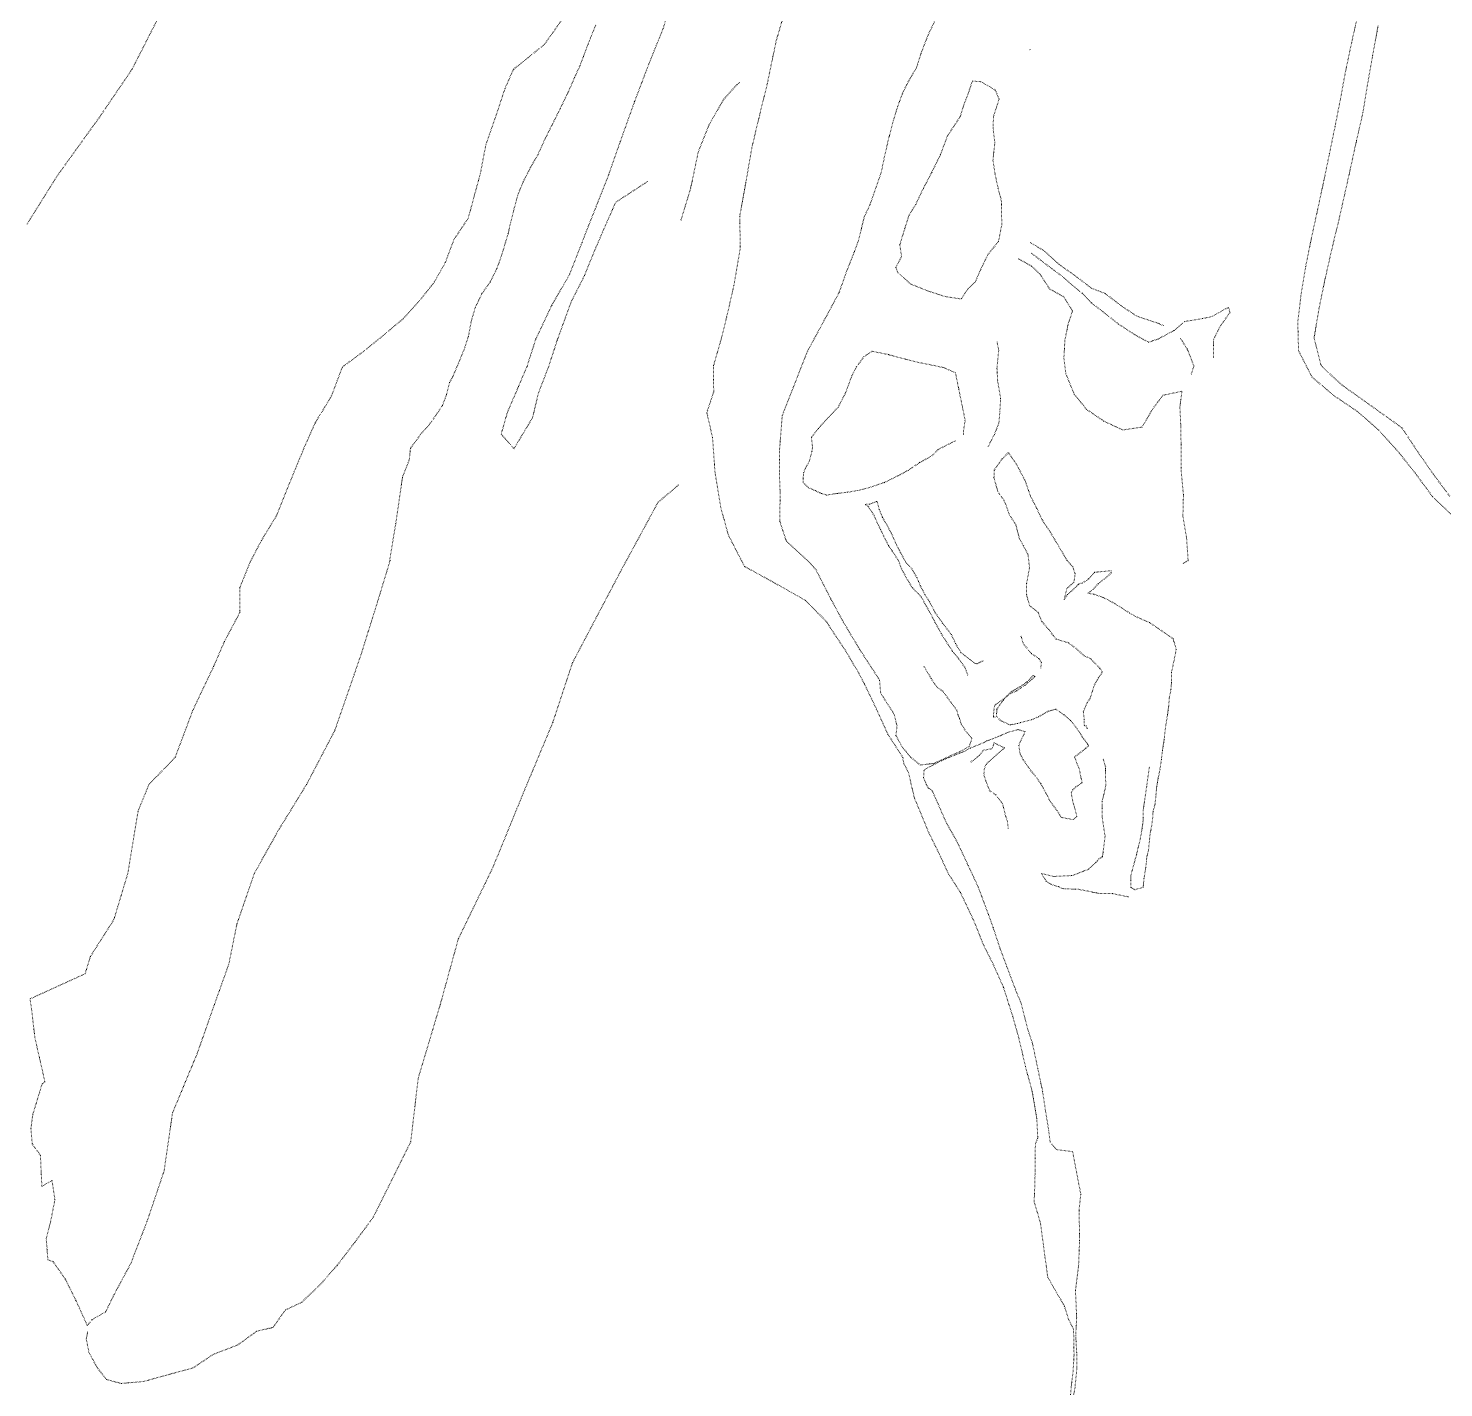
# Model space of a CAD drawing. Extents: x 682410 to 689460, y 7661803 to 7669124.
# Drawn here: x 686033.3 to 686399.5, y 7664263.4 to 7664615.1 of the extents above; entities that cross this region are included whole.
import ezdxf

# ---------------------------------------------------------------- set-up
doc = ezdxf.new("R2010")
doc.units = 0
doc.header["$MEASUREMENT"] = 0
doc.linetypes.add('DOT', pattern=[0.25, 0, -0.25])
doc.layers.add('02 TOE_Line', color=1, linetype='DOT', lineweight=20)

msp = doc.modelspace()

# ---------------------------------------------------------------- linework, layer by layer
at = {"layer": '02 TOE_Line'}
for points in [[(686200.91, 7664626.27, 3985.43), (686197.58, 7664615.12, 3984.2), (686193.93, 7664606.07, 3984.21), (686190.14, 7664596.11, 3983.75), (686186.43, 7664585.73, 3983.2), (686183.51, 7664577.36, 3982.8), (686180.2, 7664568.96, 3982.47), (686176.57, 7664559.74, 3982.38), (686173.37, 7664551.48, 3982.56), (686168.73, 7664543.45, 3982.39), (686164.6, 7664534.68, 3982.29), (686162.34, 7664527.66, 3982.15), (686159.91, 7664521.9, 3982.22), (686157.28, 7664515.83, 3981.98), (686155.66, 7664510.12, 3981.95), (686158.96, 7664506.36, 3981.53), (686163.74, 7664514.32, 3981.48), (686165.33, 7664520.84, 3981.61), (686167.95, 7664527.66, 3981.7), (686170.18, 7664534.5, 3981.74), (686173.73, 7664544.28, 3982.2), (686177.04, 7664550.81, 3982.16), (686180.09, 7664558.23, 3982.01), (686182.59, 7664564.05, 3982.05), (686185.29, 7664570.12, 3982.22), (686193.61, 7664575.56, 3983.03)], [(686302.81, 7664259.5, 3929.67), (686303.19, 7664264, 3929.86), (686303.62, 7664267.5, 3929.99), (686303.88, 7664272, 3930.26), (686303.75, 7664278.5, 3930.13), (686302.5, 7664281, 3930.27), (686301.38, 7664284.5, 3930.36), (686298.5, 7664289.5, 3930.35), (686297.06, 7664292, 3930.48), (686296.69, 7664295, 3930.33), (686296.31, 7664297.5, 3930.49), (686296, 7664300, 3930.55), (686295.19, 7664306, 3930.74), (686293.56, 7664311.5, 3930.65), (686293.69, 7664315, 3930.76), (686293.81, 7664319.5, 3930.67), (686293.81, 7664323, 3930.72), (686293.88, 7664326.5, 3930.74), (686294.5, 7664328, 3930.8), (686294.25, 7664333, 3930.48), (686293.06, 7664340, 3930.51), (686291.31, 7664346.5, 3930.83), (686289.56, 7664354, 3931.39), (686288, 7664359.5, 3931.84), (686285.62, 7664367, 3932.8), (686282.94, 7664373, 3933.75), (686280.44, 7664378, 3934.12), (686277.81, 7664384.5, 3934.32), (686274.5, 7664391.5, 3934.71), (686271.31, 7664396.5, 3934.89), (686269, 7664401.5, 3934.89), (686266.31, 7664407, 3935.02), (686262.56, 7664416, 3935.6), (686261.06, 7664422.5, 3935.95), (686259.81, 7664425, 3936.31), (686259.56, 7664426.5, 3936.18), (686255.69, 7664432.5, 3936.47), (686252.75, 7664439, 3936.94), (686249.63, 7664445.5, 3937.15), (686248.06, 7664448.5, 3937.11), (686244.81, 7664454, 3937.3), (686240.5, 7664460.5, 3937.84), (686239.92, 7664461.53, 3938.98), (686234.33, 7664467.14, 3940.04), (686228.59, 7664470.42, 3941.2), (686218.62, 7664475.9, 3943.14), (686214.46, 7664483.95, 3944.12), (686212.5, 7664491.03, 3945.47), (686210.99, 7664500.13, 3947.52), (686210.34, 7664509.28, 3949.66), (686208.86, 7664515.7, 3951.57), (686210.64, 7664521.07, 3952.89), (686210.6, 7664527.84, 3954.6), (686212.37, 7664533.98, 3955.74), (686214.06, 7664540.68, 3957.14), (686215.87, 7664548.6, 3958.35), (686217.52, 7664558.28, 3960.45), (686217.38, 7664566.49, 3961.6), (686218.97, 7664575.33, 3963.42), (686220.58, 7664584.6, 3965.12), (686222.52, 7664592.68, 3966.71), (686224.54, 7664600.94, 3968.39), (686226.81, 7664611.89, 3970.26), (686229.33, 7664620.47, 3971.36)], [(686429.1, 7664462.87, 3938.88), (686396.61, 7664493.99, 3943), (686392.1, 7664500.12, 3943.43), (686387.48, 7664505.92, 3943.84), (686382.77, 7664511.14, 3944.43), (686377.16, 7664516.02, 3945.29), (686371.06, 7664520.14, 3946.2), (686365.45, 7664524.88, 3946.96), (686361.96, 7664531.74, 3947.54), (686361.77, 7664539.06, 3947.94), (686362.63, 7664546.4, 3948.3), (686363.81, 7664553.49, 3948.65), (686365.33, 7664561.02, 3949.15), (686367.04, 7664568.85, 3949.81), (686368.51, 7664575.71, 3950.32), (686369.97, 7664582.76, 3950.74), (686371.43, 7664589.84, 3951.15), (686372.83, 7664596.97, 3951.56), (686374.17, 7664604.26, 3951.96), (686375.72, 7664611.54, 3952.39), (686377.35, 7664618.82, 3952.83)], [(686066.5, 7664617, 4052.55), (686060.13, 7664604.5, 4053.35), (686051.62, 7664592, 4054.63), (686040.81, 7664577, 4055.84), (686033, 7664564.5, 4055.99)], [(686171.12, 7664617, 3993.18), (686166.87, 7664611, 3994.34), (686162.56, 7664607.5, 3994.99), (686158.81, 7664604.5, 3995.75), (686156.62, 7664599.5, 3996), (686154.31, 7664592.5, 3995.63), (686151.69, 7664585, 3995.74), (686150.25, 7664577.5, 3994.37), (686147.13, 7664566, 3993.83), (686143.44, 7664560.5, 3994.17), (686141.19, 7664554.5, 3993.29), (686138.38, 7664549.5, 3993.76), (686134.81, 7664545, 3993.69), (686130.31, 7664540, 3994.72), (686124.94, 7664535.5, 3995), (686120, 7664531.5, 3996.9), (686114.56, 7664527.5, 3997.04), (686111.75, 7664520, 3997.07), (686107.5, 7664513, 3997.4), (686104.62, 7664506.5, 3997.11), (686101.94, 7664500, 3996.68), (686099.69, 7664494.5, 3996.99), (686097.5, 7664489, 3996.63), (686093.56, 7664482.5, 3997.19), (686090.69, 7664477, 3997.38), (686088.06, 7664470.5, 3996.66), (686088.06, 7664464, 3996.64), (686084.06, 7664456.5, 3996.6), (686081.25, 7664450, 3995.92), (686078.38, 7664444, 3996.4), (686075.81, 7664438.5, 3996.63), (686073.56, 7664432.5, 3996.21), (686071.31, 7664426.5, 3995.98), (686067.94, 7664423, 3995.37), (686064.5, 7664419.5, 3995.84), (686061.69, 7664412.5, 3995.25), (686059.06, 7664396.5, 3994.38), (686055.44, 7664384.5, 3992.26), (686049.38, 7664375, 3992.38), (686048, 7664370.5, 3992.45), (686033.75, 7664364, 3992.88), (686034.19, 7664361, 3993.5), (686035, 7664354, 3995.39), (686037.62, 7664342.5, 3991.74), (686036.88, 7664342, 3993.61), (686034.44, 7664334, 3991.71), (686034, 7664330.5, 3991.84), (686034.31, 7664326.5, 3991.43), (686036.44, 7664323.5, 3991.71), (686036.81, 7664315.5, 3988.98), (686039.44, 7664317, 3991.53), (686040.19, 7664312, 3991.57), (686039, 7664306, 3990.24), (686037.94, 7664302, 3991.47), (686038.38, 7664296.5, 3988.49), (686039.75, 7664296, 3991.35), (686042.88, 7664291.5, 3991.32), (686045.62, 7664286, 3991.77), (686048.56, 7664279.5, 3989.61), (686049.81, 7664281, 3991.59), (686053.31, 7664283, 3991.52), (686055.5, 7664287.5, 3991.25), (686059.81, 7664295.5, 3990.94), (686064.06, 7664306.5, 3990.9), (686068.44, 7664319.5, 3990.99), (686070.62, 7664334.5, 3990.92), (686077.06, 7664350, 3991.49), (686081.44, 7664362.5, 3991.6), (686085.19, 7664373, 3991.89), (686087.31, 7664383.5, 3991.75), (686091.81, 7664396.5, 3991.89), (686097.94, 7664407.5, 3991.93), (686105.31, 7664419.5, 3991.61), (686112.63, 7664433.5, 3991.68), (686119.37, 7664453, 3991.57), (686123.75, 7664467, 3991.51), (686126.94, 7664477.5, 3991.64), (686126.81, 7664477.5, 3991.54), (686128.38, 7664487, 3991.79), (686130.12, 7664499, 3992.09), (686131.88, 7664503.5, 3992.14), (686132.19, 7664506.5, 3992.26), (686133.69, 7664508.5, 3992.21), (686135.12, 7664510.5, 3992.18), (686136.62, 7664512, 3992.14), (686138.06, 7664514, 3992.16), (686140.44, 7664517.5, 3992.08), (686141.38, 7664520, 3992), (686142.31, 7664523.5, 3991.94), (686143.12, 7664525, 3992.01), (686144.62, 7664528.5, 3991.97), (686146.06, 7664532, 3991.86), (686147.19, 7664535.5, 3991.79), (686147.94, 7664539.5, 3991.86), (686149, 7664543, 3991.92), (686150.69, 7664546.5, 3991.87), (686152.81, 7664549.5, 3991.82), (686154.56, 7664553, 3991.77), (686155.81, 7664556.5, 3991.76), (686156.69, 7664559.5, 3991.67), (686157.44, 7664562, 3991.6), (686158.12, 7664565, 3991.56), (686158.88, 7664568, 3991.5), (686159.94, 7664572, 3991.46), (686161.38, 7664575.5, 3991.46), (686163.19, 7664579, 3991.47), (686165.19, 7664582.5, 3991.52), (686167, 7664586.5, 3991.53), (686169, 7664590.5, 3991.48), (686171, 7664594.5, 3991.48), (686172.94, 7664598.5, 3991.54), (686174.69, 7664602.5, 3991.64), (686176.06, 7664605.5, 3991.6), (686177, 7664608, 3991.83), (686178.12, 7664611, 3991.93), (686180.12, 7664616, 3991.68)], [(686265.05, 7664450.02, 3935.44), (686266.92, 7664446.87, 3935.59), (686268.29, 7664444.79, 3935.49), (686269.92, 7664443.6, 3935.45), (686273.53, 7664438.7, 3934.55), (686273.88, 7664437.46, 3934.33), (686274.23, 7664436.6, 3934.7), (686274.7, 7664435.07, 3934.95), (686275.91, 7664433.23, 3934.53), (686277.46, 7664431.37, 3934.54), (686276.75, 7664429.33, 3934.58), (686274.23, 7664427.91, 3934.41), (686271.99, 7664426.98, 3934.88), (686269.4, 7664425.72, 3934.85), (686267.57, 7664424.92, 3934.93), (686264.11, 7664424.5, 3935.4), (686261.5, 7664426.63, 3935.92), (686259.34, 7664429.31, 3935.69), (686257.78, 7664432.16, 3935.85), (686258.07, 7664434.53, 3936.35), (686257.37, 7664437.5, 3936.4), (686256.94, 7664438.31, 3936.15), (686255.75, 7664440.11, 3936.27), (686253.84, 7664443.18, 3936.4), (686253.56, 7664446.5, 3937.17), (686248.37, 7664454.5, 3937.75), (686244.19, 7664461.5, 3938.04), (686240.94, 7664467.5, 3938.17), (686237.12, 7664475, 3938.22), (686235.26, 7664477.12, 3939.42), (686229.42, 7664482.49, 3939.4), (686227.72, 7664487.66, 3939.87), (686227.84, 7664494.71, 3939.74), (686227.63, 7664500.02, 3938.68), (686227.68, 7664506.08, 3938.12), (686228.37, 7664514.86, 3942.46), (686229.98, 7664519.06, 3942.78), (686231.32, 7664522.39, 3943.1), (686232.99, 7664526.75, 3943.14), (686234.92, 7664531.6, 3943.2), (686238.43, 7664538.09, 3943.01), (686240.58, 7664542.07, 3943.01), (686243.11, 7664546.82, 3943.12), (686245.08, 7664552.37, 3943.1), (686246.92, 7664557.01, 3943.72), (686248.09, 7664560.23, 3944.05), (686249.59, 7664566.33, 3944.83), (686251.13, 7664569.61, 3945), (686253.98, 7664577.83, 3945.38), (686254.99, 7664582.67, 3946.13), (686256.1, 7664587.35, 3946.86), (686257.17, 7664591.38, 3947.42), (686258.22, 7664594.84, 3947.59), (686259.51, 7664598.36, 3947.62), (686261.04, 7664601.44, 3947.48), (686263.09, 7664604.89, 3947.59), (686264.3, 7664608.69, 3947.87), (686266.05, 7664613.24, 3948.11), (686268.13, 7664617.65, 3948.26)], [(686382.54, 7664615.74, 3952.67), (686381.12, 7664608.04, 3952.24), (686379.83, 7664600.75, 3951.85), (686378.63, 7664593.35, 3951.39), (686376.94, 7664585.98, 3950.98), (686375.36, 7664578.73, 3950.61), (686373.77, 7664571.59, 3950.15), (686372.21, 7664564.74, 3949.61), (686370.49, 7664557.62, 3949.12), (686368.79, 7664550.1, 3948.6), (686367.26, 7664542.61, 3948.07), (686365.98, 7664534.98, 3947.52), (686367.79, 7664527.85, 3946.84), (686373.22, 7664522.82, 3946.05), (686388.71, 7664511.78, 3944.26), (686392.8, 7664505.56, 3943.71), (686396.84, 7664499.76, 3943.23), (686401.12, 7664494, 3942.68)], [(686292.51, 7664609.56, 3945.52), (686292.46, 7664609.64, 3945.49)], [(686217.35, 7664601.11, 3975.03), (686216.59, 7664600.52, 3974.95), (686213.15, 7664596.65, 3975.21), (686209.45, 7664590.19, 3975.17), (686206.63, 7664583.08, 3974.6), (686204.64, 7664573.59, 3974.14), (686202.16, 7664565.47, 3974.1)], [(686292.61, 7664559.68, 3942.55), (686296.25, 7664557.49, 3942.52), (686299.99, 7664554.06, 3942.58), (686304.51, 7664550.85, 3942.62), (686308.37, 7664547.89, 3942.67), (686312.01, 7664546.47, 3942.72), (686316.05, 7664543.36, 3942.83), (686320.13, 7664540.65, 3942.98), (686325.62, 7664538.81, 3943.28), (686327.1, 7664538.18, 3943.72)], [(686292.86, 7664556.95, 3942.63), (686296.29, 7664554.32, 3942.57), (686300.59, 7664551.13, 3942.62), (686303.71, 7664548.46, 3942.62), (686306.09, 7664546.48, 3942.67), (686308.38, 7664544.08, 3942.77), (686312, 7664541.3, 3942.81), (686315.39, 7664538.6, 3942.95), (686319.41, 7664535.98, 3943.02), (686323.13, 7664533.91, 3943.17), (686325.62, 7664534.73, 3943.38), (686329.75, 7664536.95, 3944.07), (686332.51, 7664539.28, 3945.53), (686337.13, 7664540.03, 3946.37), (686339.52, 7664540.55, 3947.71), (686343.81, 7664542.94, 3947.46), (686344.24, 7664541.64, 3948.4), (686341.62, 7664537.93, 3948.43), (686339.93, 7664534.51, 3948.64), (686339.98, 7664529.91, 3948.36)], [(686289.4, 7664555.53, 3942.54), (686292.91, 7664553.61, 3942.53), (686295.11, 7664551.47, 3942.59), (686297.57, 7664547.68, 3942.63), (686301.21, 7664545.66, 3942.76), (686303.48, 7664541.99, 3942.72), (686302.36, 7664538.63, 3942.64), (686301.52, 7664534.44, 3942.53), (686301.24, 7664529.83, 3942.2), (686301.75, 7664525.74, 3941.94), (686303.92, 7664520.5, 3941.79), (686307.11, 7664516.54, 3941.68), (686311.62, 7664513.48, 3941.78), (686316.48, 7664511.21, 3941.75), (686321.46, 7664511.96, 3941.78), (686324.33, 7664516.8, 3941.81), (686326.88, 7664520.18, 3941.75), (686331.79, 7664521.23, 3942.03), (686331.26, 7664517.13, 3941.84), (686331.48, 7664512.59, 3941.88), (686331.57, 7664507.5, 3941.59), (686331.58, 7664500.84, 3941.6), (686332.18, 7664494.32, 3941.68), (686332.04, 7664488.92, 3941.68), (686333, 7664483.25, 3942.06), (686333.39, 7664477.44, 3942.43), (686331.92, 7664476.55, 3942.59)], [(686281.64, 7664506.91, 3941.46), (686283.27, 7664510.07, 3941.41), (686284.45, 7664513.02, 3941.73), (686284.68, 7664516.05, 3941.87), (686284.89, 7664519.36, 3942.02), (686284.11, 7664523.93, 3942.06), (686283.94, 7664527.24, 3942.39), (686284.39, 7664531.89, 3942.48), (686283.91, 7664534.27, 3942.54)], [(686331.39, 7664534.98, 3945.5), (686333.16, 7664532.14, 3945.05), (686334.89, 7664527.76, 3945.47), (686334.14, 7664525.47, 3944.97)], [(686275.31, 7664509.95, 3937.97), (686275.24, 7664510.7, 3937.85), (686275.7, 7664513.72, 3937.94), (686274.93, 7664517.47, 3937.8), (686274.05, 7664521.8, 3938.1), (686273.2, 7664525.99, 3938.29), (686270.2, 7664527.34, 3938.17), (686266.8, 7664528.06, 3938), (686263.37, 7664528.72, 3937.9), (686259.29, 7664529.77, 3937.88), (686255.85, 7664530.71, 3938.08), (686251.65, 7664531.57, 3937.97), (686249.53, 7664530.19, 3938.07), (686247.57, 7664527.51, 3938.34), (686246.39, 7664525.22, 3938.21), (686244.78, 7664520.85, 3938.2), (686242.81, 7664517.06, 3938.03), (686240.12, 7664514.23, 3938.02), (686237.74, 7664511.62, 3938), (686235.92, 7664509.28, 3937.8), (686236.21, 7664506.79, 3937.85), (686236.07, 7664505.61, 3937.94), (686235.79, 7664504.69, 3937.88), (686235.38, 7664503.02, 3937.97), (686234.51, 7664501.61, 3937.96), (686233.89, 7664500.1, 3937.92), (686233.76, 7664497.68, 3937.92), (686235.19, 7664496.26, 3937.93), (686236.96, 7664495.51, 3937.89), (686238.15, 7664494.9, 3937.95), (686239.94, 7664494.35, 3937.99), (686241.93, 7664494.7, 3937.88), (686245.22, 7664495.1, 3937.86), (686247.91, 7664495.55, 3937.8), (686250.98, 7664496.33, 3937.87), (686254.86, 7664497.65, 3937.84), (686258.4, 7664499.39, 3937.9), (686260.93, 7664500.76, 3937.91), (686264.01, 7664502.82, 3937.86), (686267.09, 7664504.5, 3938.03), (686268.69, 7664506.16, 3938.04), (686273.18, 7664508.4, 3938.03)], [(686307.26, 7664433.91, 3932.43), (686307.12, 7664434.59, 3932.5), (686306.54, 7664434.73, 3932.2), (686306.51, 7664436.27, 3932.53), (686306.26, 7664438.3, 3932.72), (686307.31, 7664440.72, 3932.68), (686308.07, 7664441.82, 3932.66), (686309.09, 7664445.14, 3933.12), (686310.22, 7664447.11, 3933.2), (686311.21, 7664448.53, 3933.5), (686310.54, 7664449.56, 3933.45), (686308.2, 7664452, 3933.83), (686306.49, 7664452.79, 3933.95), (686304.21, 7664454.8, 3934.27), (686302.42, 7664456.14, 3934.63), (686299.21, 7664457.11, 3934.9), (686298.42, 7664458.1, 3935.25), (686297.32, 7664459.61, 3935.71), (686295.53, 7664461.66, 3935.87), (686294.55, 7664464.07, 3935.8), (686292.35, 7664465.77, 3935.87), (686291.59, 7664468.61, 3936.09), (686291.61, 7664471.48, 3936.26), (686292.35, 7664475.58, 3937.32), (686291.97, 7664478.97, 3937.89), (686290.75, 7664481.34, 3938.39), (686289.73, 7664483.1, 3938.68), (686288.83, 7664486.7, 3939.24), (686287.2, 7664489.17, 3939.66), (686285.89, 7664492.78, 3940.23), (686284.16, 7664495.25, 3940.76), (686283.16, 7664498.86, 3940.84), (686283.22, 7664500.82, 3940.89), (686285.26, 7664503.73, 3941.45), (686286.91, 7664505.31, 3941.71), (686289.06, 7664502.22, 3941.73), (686291.3, 7664497.91, 3941.46), (686292.6, 7664494.08, 3941.64), (686294.23, 7664490.91, 3941.29), (686295.62, 7664487.97, 3941.43), (686296.77, 7664486.16, 3941.13), (686297.45, 7664485.25, 3941.2), (686298.76, 7664483.07, 3941.32), (686302.09, 7664477.41, 3940.85), (686302.99, 7664476.39, 3940.69), (686303.55, 7664475.78, 3940.79), (686304.16, 7664474, 3940.71), (686303.83, 7664471.79, 3940.76), (686302, 7664470.19, 3940.68), (686301.34, 7664467.36, 3939.35), (686302.17, 7664468.61, 3939.75), (686304.67, 7664470.84, 3940.36), (686304.98, 7664471.29, 3940.15), (686306.11, 7664471.64, 3940.43), (686307.69, 7664472.68, 3940.54), (686309.2, 7664474.38, 3940.48), (686313.47, 7664474.8, 3941.17), (686313.46, 7664474.23, 3941.22), (686312.19, 7664473.02, 3941.46), (686310.09, 7664471.4, 3941.5), (686308.78, 7664469.9, 3941.44), (686307.46, 7664468.96, 3941.38), (686308.96, 7664468.72, 3941.2), (686311.48, 7664467.84, 3940.95), (686313.65, 7664466.72, 3941.24), (686315.77, 7664465.46, 3941.37), (686318.25, 7664463.82, 3941.32), (686320.39, 7664462.66, 3941.75), (686323.41, 7664461.38, 3941.65), (686329.52, 7664457.2, 3942.41), (686330.32, 7664454.39, 3942.07), (686329.71, 7664451.39, 3941.95), (686329.09, 7664448.47, 3941.76), (686329.09, 7664445.92, 3941.59), (686328.96, 7664444.03, 3941.47), (686328.5, 7664441.74, 3941.33), (686328.37, 7664439.71, 3941.2), (686328.05, 7664437.42, 3941.05), (686327.65, 7664435.07, 3940.9), (686327.39, 7664433.04, 3940.77), (686327.2, 7664431.08, 3940.64), (686326.74, 7664428.21, 3940.46), (686326.48, 7664425.98, 3940.32), (686326.09, 7664423.3, 3940.15), (686325.63, 7664421.08, 3940), (686325.24, 7664418.66, 3939.86), (686325.04, 7664416.44, 3939.72), (686324.84, 7664414.35, 3939.59), (686324.32, 7664412.45, 3939.48), (686324.26, 7664411.01, 3939.39), (686323.99, 7664408.99, 3939.26), (686323.6, 7664406.96, 3939.13), (686323.41, 7664405.2, 3939.02), (686323.14, 7664402.51, 3938.85), (686322.69, 7664400.75, 3938.74), (686322.62, 7664399.44, 3938.67), (686322.29, 7664397.09, 3938.52), (686321.97, 7664395.13, 3938.39), (686321.76, 7664392.82, 3938.25), (686319.63, 7664392.26, 3938.21), (686318.59, 7664392.83, 3938.22), (686318.55, 7664395.82, 3938.49), (686320.06, 7664401.43, 3938.9), (686320.9, 7664404.79, 3939.18), (686321.44, 7664407.69, 3939.37), (686321.79, 7664410.36, 3939.69), (686321.79, 7664410.92, 3939.39), (686321.8, 7664413.04, 3939.59), (686322.68, 7664419.03, 3939.89), (686322.91, 7664420.78, 3939.93), (686323.4, 7664424.23, 3940.13)], [(686201.56, 7664497, 3952.06), (686196.25, 7664492.5, 3953.69), (686186.75, 7664475, 3953.16), (686174.12, 7664451, 3954.2), (686169, 7664435.5, 3955.09), (686161.69, 7664418, 3954.41), (686153.5, 7664398, 3955.64), (686144.56, 7664379.5, 3955.54), (686139.88, 7664362.5, 3953.71), (686134.19, 7664343.5, 3952.22), (686132.25, 7664327, 3951.56), (686122.56, 7664307.5, 3955.08), (686117.75, 7664301, 3958.66), (686113.19, 7664295, 3961.07), (686108.75, 7664290, 3963.75), (686104.06, 7664285.5, 3964.8), (686099.81, 7664283.5, 3966.59), (686096.62, 7664279, 3968.3), (686092.38, 7664278, 3969.87), (686087.56, 7664274.5, 3972.54), (686081.13, 7664272, 3975.14), (686075.88, 7664268.5, 3976.95), (686068.5, 7664266.5, 3979.28), (686063.12, 7664265, 3980.79), (686057.31, 7664264.5, 3980.47), (686053.56, 7664265.5, 3982.43), (686051.19, 7664268.5, 3984.78), (686049, 7664272.5, 3987.38), (686048.31, 7664276, 3989.26), (686048.69, 7664278, 3990.09)], [(686276.38, 7664447.78, 3931.73), (686275.61, 7664449.82, 3932.23), (686273.85, 7664452.23, 3932.66), (686272.42, 7664453.96, 3933.16), (686271.05, 7664456.07, 3933.8), (686269.44, 7664458.63, 3934.23), (686267.9, 7664461.48, 3934.94), (686266.48, 7664464.19, 3935.59), (686264.32, 7664468.02, 3936.26), (686262.01, 7664470.45, 3937), (686260.47, 7664472.99, 3937.61), (686259.15, 7664475.46, 3938.19), (686258.44, 7664477.43, 3938.5), (686256.81, 7664479.91, 3939.12), (686255.89, 7664481.27, 3939.38), (686254.65, 7664483.7, 3939.43), (686253.82, 7664485.44, 3939.7), (686252.92, 7664487.3, 3939.83), (686252.09, 7664489.16, 3939.89), (686250.63, 7664491.43, 3939.9), (686249.84, 7664491.95, 3939.91), (686251.08, 7664492.02, 3939.85), (686252.84, 7664492.75, 3939.88), (686253.09, 7664492.08, 3939.82), (686253.48, 7664490.65, 3939.79), (686254.34, 7664488.53, 3939.58), (686255.5, 7664486.55, 3939.53), (686256.77, 7664484.14, 3939.52), (686257.92, 7664481.53, 3939.23), (686258.93, 7664479.61, 3938.8), (686260.32, 7664477, 3938.3), (686261.72, 7664475.55, 3938.21), (686263.24, 7664473.02, 3937.51), (686264.1, 7664470.9, 3937), (686265.3, 7664468.63, 3936.37), (686266.49, 7664466.73, 3935.98), (686267.98, 7664463.91, 3935.28), (686269.9, 7664461.15, 3934.79), (686272.14, 7664458.27, 3934.03), (686273.23, 7664455.94, 3933.46), (686274.61, 7664453.59, 3932.85), (686277.02, 7664451.76, 3932.38), (686278.29, 7664450.77, 3932.11), (686278.81, 7664450.73, 3932.08), (686279.68, 7664451.17, 3932.14), (686280.34, 7664451.48, 3931.99)], [(686290.15, 7664457.89, 3934.35), (686290.76, 7664455.87, 3934.33), (686292.89, 7664453.32, 3933.82), (686294.76, 7664452.08, 3933.8), (686295.45, 7664451.03, 3933.68), (686295.26, 7664449.58, 3933.56)], [(686303.31, 7664259, 3929.65), (686304.13, 7664263.5, 3929.89), (686304.62, 7664268.5, 3929.9), (686304.56, 7664272.5, 3929.96), (686304.31, 7664277, 3930.04), (686304.56, 7664281.5, 3930.2), (686304.25, 7664288.5, 3930.29), (686305.06, 7664295, 3930.37), (686305.31, 7664301.5, 3930.41), (686305.19, 7664309.5, 3930.54), (686305.62, 7664313.5, 3930.76), (686304.56, 7664319, 3930.48), (686303.5, 7664324.5, 3930.55), (686299.31, 7664325, 3930.64), (686297.69, 7664327, 3930.56), (686297.31, 7664330, 3930.76), (686296.5, 7664335, 3930.71), (686295.75, 7664340, 3930.69), (686294.5, 7664346, 3930.59), (686293.12, 7664352.5, 3931.17), (686291.94, 7664356, 3931.6), (686290.12, 7664363, 3932.34), (686288.69, 7664366.5, 3932.5), (686286.44, 7664372.5, 3933.63), (686284.75, 7664377, 3934.21), (686282.94, 7664382.5, 3934.34), (686281.12, 7664387.5, 3934.38), (686279.06, 7664393, 3934.87), (686276.5, 7664398.5, 3935.1), (686273.69, 7664404.5, 3935.14), (686270.63, 7664410, 3935.42), (686268.69, 7664414.5, 3934.9), (686267.22, 7664417.74, 3935.27), (686266.43, 7664418.46, 3935), (686266.18, 7664418.49, 3935.03), (686265.64, 7664419.54, 3934.81), (686264.96, 7664421.24, 3935.04), (686265.07, 7664423.26, 3935.15), (686268.43, 7664425.09, 3934.92), (686270.22, 7664425.94, 3934.72), (686274.92, 7664427.83, 3934.54), (686275.06, 7664427.85, 3934.54), (686277.12, 7664428.93, 3934.6), (686280.6, 7664430.36, 3934.28), (686281.28, 7664430.74, 3933.82), (686282.7, 7664431.25, 3934.03), (686284.74, 7664432.07, 3933.57), (686286.86, 7664433, 3932.93), (686289.39, 7664433.69, 3932.12), (686291.25, 7664433.15, 3931.82), (686289.85, 7664430.32, 3931.45), (686289.58, 7664429.59, 3931.42), (686289.95, 7664427.3, 3930.95), (686290.73, 7664425.87, 3931), (686292.72, 7664423.03, 3930.84), (686294.21, 7664421.22, 3930.99), (686295.29, 7664419.65, 3931.13), (686296.61, 7664417.27, 3930.74), (686297.71, 7664415.08, 3930.87), (686299.49, 7664412.73, 3930.73), (686300.57, 7664410.96, 3930.72), (686303.65, 7664410.38, 3930.38), (686304.58, 7664411.22, 3930.45), (686304.45, 7664411.91, 3930.21), (686304.2, 7664412.89, 3930.49), (686303.6, 7664414.89, 3930.54), (686303.13, 7664417.35, 3930.74), (686303.54, 7664418.11, 3930.47), (686304.38, 7664418.86, 3930.59), (686305.98, 7664419.96, 3930.61), (686305.62, 7664421.46, 3930.67), (686305.22, 7664423.54, 3930.75), (686304.67, 7664424.85, 3930.72), (686304.02, 7664426.58, 3931.03), (686306.96, 7664428.88, 3930.68), (686307.62, 7664429.46, 3930.97), (686307.37, 7664430, 3931.04), (686306.06, 7664431.69, 3930.9), (686304.97, 7664433.49, 3930.93), (686302.99, 7664436.03, 3931.27), (686301.27, 7664437.53, 3931.28), (686299.12, 7664438.95, 3931.45), (686297.21, 7664438.45, 3931.53), (686294.68, 7664437.01, 3931.32), (686292.87, 7664436.2, 3931.52), (686290, 7664435.49, 3932.13), (686289.2, 7664435.24, 3932.43), (686287.32, 7664434.88, 3932.63), (686285.28, 7664435.81, 3932.83), (686284.77, 7664436.11, 3932.25), (686283.8, 7664437.09, 3932.35), (686283.91, 7664438.94, 3932.45), (686285.62, 7664441.36, 3932.38), (686287.03, 7664442.83, 3932.54), (686289.04, 7664443.74, 3932.77), (686291.24, 7664445.2, 3932.96), (686291.97, 7664445.87, 3933.24), (686293.81, 7664447.39, 3933.69), (686293.68, 7664447.48, 3933.84), (686293.3, 7664447.66, 3933.37), (686291.7, 7664446.04, 3933.02), (686289.97, 7664444.82, 3932.73), (686288.59, 7664444.01, 3932.92), (686287.64, 7664443.5, 3932.54), (686285.27, 7664441.33, 3932.81), (686283.37, 7664440.01, 3932.56), (686283.1, 7664438.52, 3932), (686283.05, 7664436.95, 3932.2), (686283.59, 7664436.88, 3932.16)], [(686277.19, 7664425.28, 3935.33), (686279.03, 7664426.71, 3934.81), (686279.33, 7664427, 3934.84), (686280.44, 7664428.33, 3934.72), (686282.6, 7664428.74, 3934.41), (686282.99, 7664429.45, 3934.24), (686283.17, 7664430.27, 3933.93), (686285.94, 7664428.9, 3933.57), (686285.11, 7664428.31, 3933.64), (686281.72, 7664425.32, 3933.88), (686281.16, 7664424.67, 3933.97), (686280.68, 7664423.74, 3933.94), (686280.55, 7664421.97, 3933.99), (686281.28, 7664419.72, 3934.52), (686282.07, 7664417.83, 3934.79), (686283.66, 7664416.77, 3934.97), (686285.33, 7664414.59, 3935.01), (686286.01, 7664411.91, 3935.22), (686286.63, 7664409.94, 3935.51), (686286.86, 7664408.1, 3935.72)], [(686318.04, 7664390.38, 3937.96), (686313.85, 7664391.24, 3937.46), (686310.42, 7664391.26, 3937.03), (686306.35, 7664392.11, 3936.94), (686305.01, 7664392.35, 3936.76), (686301.62, 7664392.49, 3936.61), (686300.84, 7664392.55, 3936.46), (686299.8, 7664393.09, 3936.38), (686298.81, 7664393.3, 3936.32), (686297.88, 7664393.69, 3936.29), (686297.37, 7664394, 3936.26), (686296.63, 7664394.47, 3936.16), (686295.47, 7664396.46, 3935.77), (686298.6, 7664395.68, 3935.54), (686302.45, 7664395.88, 3935.79), (686303.34, 7664395.89, 3935.71), (686307.66, 7664397.55, 3935.88), (686309.55, 7664399.28, 3935.57), (686310.21, 7664400.17, 3935.59), (686311.24, 7664400.79, 3935.42), (686311.9, 7664406.1, 3934.71), (686311.15, 7664411.11, 3934.37), (686311.15, 7664415.13, 3934.46), (686312.09, 7664419.11, 3934.54), (686311.99, 7664423.22, 3934.74), (686312.06, 7664423.92, 3934.63), (686311.45, 7664426, 3934.57)]]:
    msp.add_polyline3d(points, dxfattribs=at)
msp.add_polyline3d([(686257.77, 7664553.27, 3940.11), (686259.25, 7664556.1, 3939.93), (686258.8, 7664559.15, 3940.05), (686260.1, 7664563.38, 3940.39), (686261.18, 7664566.78, 3940.65), (686262.92, 7664569.57, 3940.83), (686264.9, 7664573.73, 3941.14), (686267.09, 7664577.92, 3940.78), (686269.32, 7664582.46, 3940.87), (686271.14, 7664587.32, 3941.04), (686274.42, 7664592.27, 3941.25), (686275.42, 7664595.53, 3941.26), (686276.56, 7664598.43, 3941.46), (686277.56, 7664601.49, 3941.36), (686279.76, 7664601.33, 3941.36), (686283.55, 7664599.13, 3941.42), (686284.48, 7664596.78, 3941.47), (686283.07, 7664592.45, 3941.28), (686282.91, 7664589.59, 3941.13), (686283.38, 7664585.49, 3940.95), (686282.89, 7664581.04, 3940.61), (686283.46, 7664577.31, 3940.55), (686284.23, 7664573.71, 3940.39), (686285.06, 7664570.65, 3940.18), (686285.18, 7664564.26, 3940.13), (686284.33, 7664559.97, 3940.23), (686281.64, 7664556.68, 3940.1), (686279.78, 7664552.85, 3940.17), (686278.34, 7664549.57, 3940.32), (686276.37, 7664547.65, 3940.29), (686274.67, 7664545.11, 3940.4), (686270.61, 7664545.71, 3940.29), (686266.07, 7664547.17, 3939.89), (686261.53, 7664548.99, 3939.88), (686258.32, 7664551.88, 3940.13)], close=True, dxfattribs=at)

doc.saveas('drawing.dxf')
